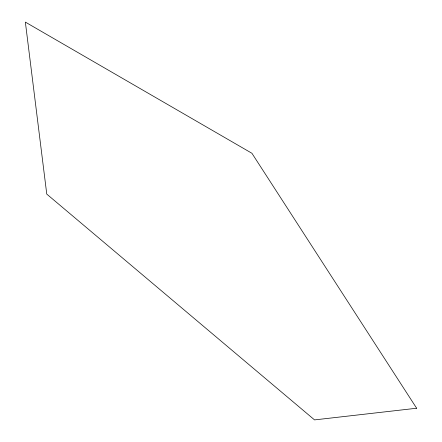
<?xml version="1.0" encoding="UTF-8"?>
<svg xmlns="http://www.w3.org/2000/svg" width="442" height="442" viewBox="0 0 442 442"><rect width="100%" height="100%" fill="white"/><g stroke="black" fill="none" stroke-linecap="round" stroke-linejoin="round"><path stroke-width="0.66" d="M416.646 408.237L314.549 419.9L46.764 194.099L25.354 22.1L251.918 153.269L416.646 408.237"/></g></svg>
